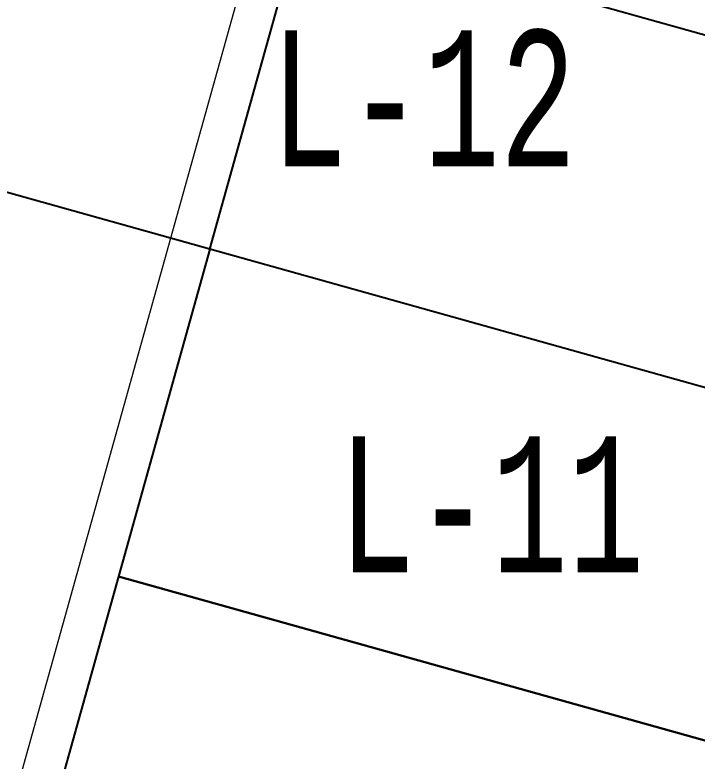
# Model space of a CAD drawing. Header units: millimetres. Extents: x 474016 to 477875, y 2288607 to 2292200.
# Drawn here: x 474354.23 to 474379.33, y 2289362.47 to 2289389.91 of the extents above; entities that cross this region are included whole.
import ezdxf
from ezdxf.enums import TextEntityAlignment as Align

# ---------------------------------------------------------------- set-up
doc = ezdxf.new("R2010")
doc.units = ezdxf.units.MM
doc.header["$LTSCALE"] = 50
doc.layers.add('BANQUETA', color=251, linetype='Continuous', lineweight=5)
doc.layers.add('CVL_LOTIF', color=1, linetype='Continuous')
doc.layers.add('MZ Y LT', color=7, linetype='Continuous', lineweight=13, true_color=0x0d2bf2)
doc.styles.add('MONOTXT4', font='MONOTXT4.shx', dxfattribs={"width": 0.55})

msp = doc.modelspace()

# ---------------------------------------------------------------- linework, layer by layer
at = {"layer": 'BANQUETA'}
msp.add_lwpolyline([(474404.694, 2289541.819, -0.540591), (474407.884, 2289542.831), (474449.322, 2289509.046, -0.298203), (474449.984, 2289506.958), (474377.368, 2289247.051, -0.414214), (474374.904, 2289245.663), (474327.711, 2289258.848, -0.414214), (474326.323, 2289261.312), (474404.694, 2289541.819)], format="xyb", dxfattribs=at)
msp.add_lwpolyline([(474361.403, 2289381.298), (474327.768, 2289260.909)], dxfattribs=at)
at = {"layer": 'CVL_LOTIF'}
for points in [[(474361.403, 2289381.298), (474368.131, 2289405.376)], [(474364.767, 2289393.337), (474388.845, 2289386.61), (474392.209, 2289398.649), (474368.131, 2289405.376)], [(474361.403, 2289381.298), (474342.141, 2289386.68)]]:
    msp.add_lwpolyline(points, dxfattribs=at)
for points in [[(474385.481, 2289374.571), (474361.403, 2289381.298), (474358.04, 2289369.259), (474382.118, 2289362.532)], [(474382.118, 2289362.532), (474358.04, 2289369.259), (474354.676, 2289357.22), (474378.754, 2289350.493)]]:
    msp.add_lwpolyline(points, close=True, dxfattribs=at)

# ---------------------------------------------------------------- texts
at = {"layer": 'MZ Y LT', "lineweight": 13, "style": 'MONOTXT4', "width": 0.65}
for s, p in [('L-12', (474369.26, 2289386.89)), ('L-11', (474371.761, 2289371.915))]:
    msp.add_text(s, height=5, dxfattribs=at).set_placement(p, align=Align.MIDDLE)

doc.saveas('drawing.dxf')
